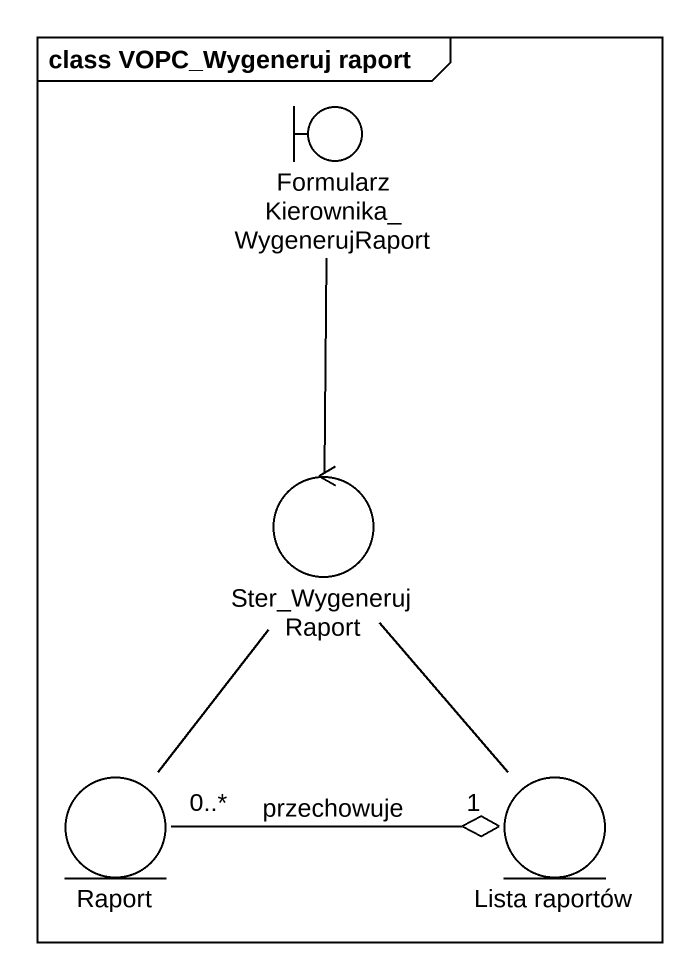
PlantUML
@startuml
mainframe class VOPC_Wygeneruj raport
boundary "FormularzKierownika_WygenerujRaport" as FormularzKierownika
control Ster_WygenerujRaport
entity Raport
entity "Lista raportów" as Lista_raportów
FormularzKierownika -- Ster_WygenerujRaport
Ster_WygenerujRaport -- Raport
Ster_WygenerujRaport -- Lista_raportów
Raport "0..*" -right-o "1" Lista_raportów : przechowuje
@enduml
